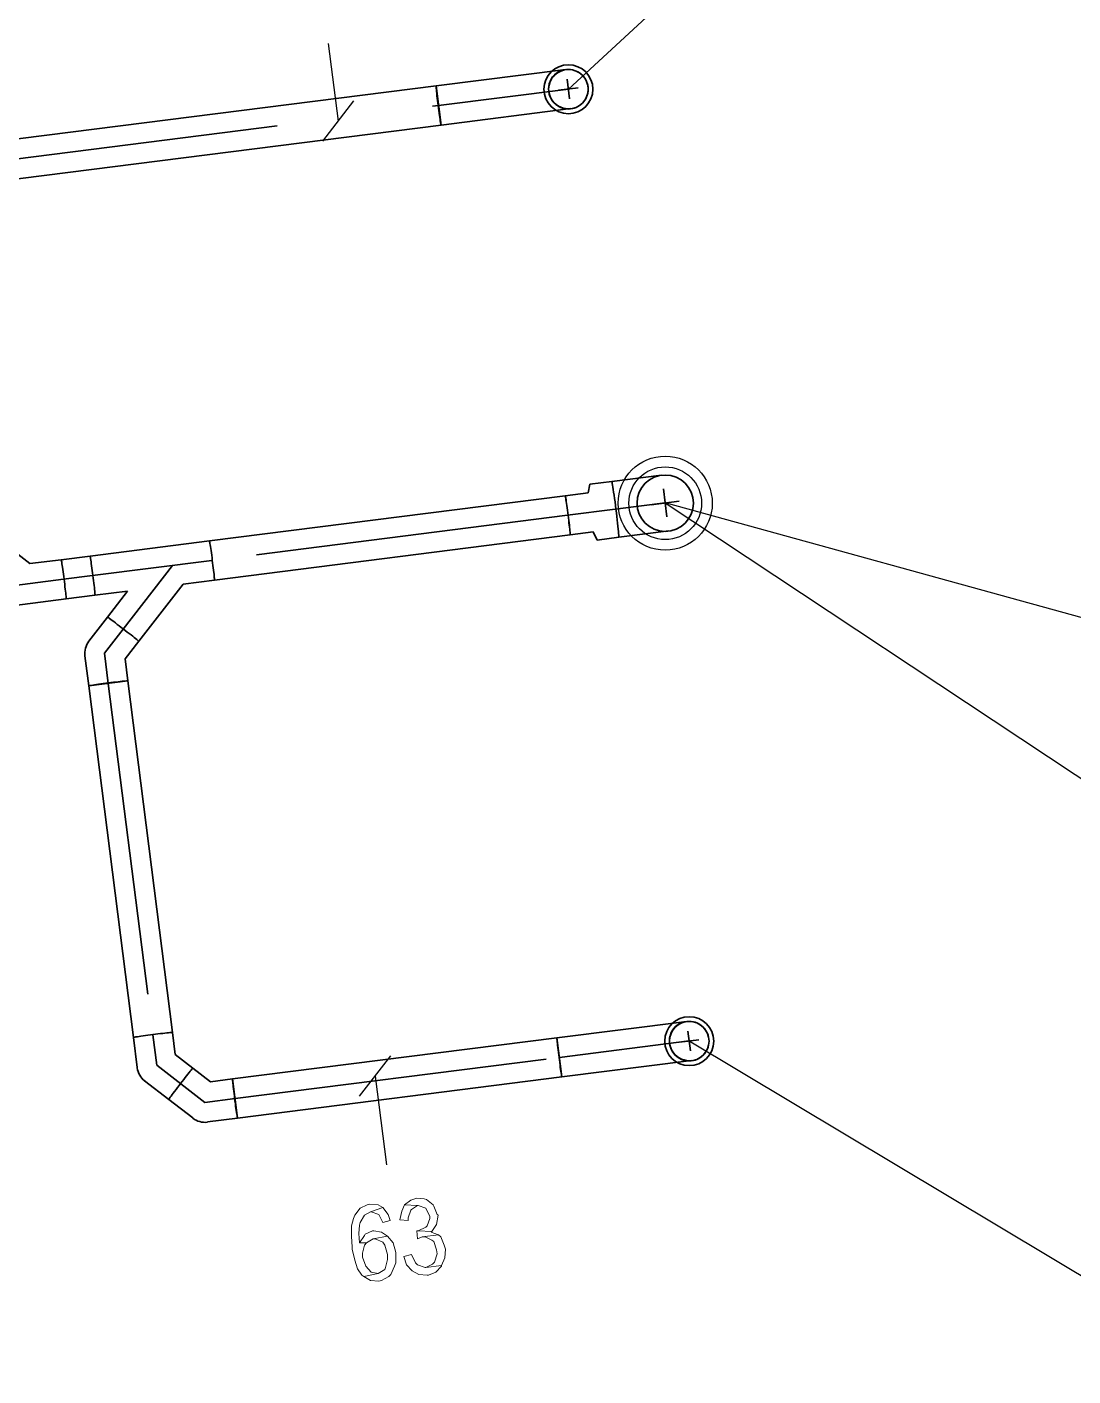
# Model space of a CAD drawing. Header units: metres. Extents: x 2713732.4 to 2713757.2, y 1226081.6 to 1226111.3.
# Drawn here: x 2713738.104 to 2713739.772, y 1226094.05 to 1226096.202 of the extents above; entities that cross this region are included whole.
import ezdxf

# ---------------------------------------------------------------- set-up
doc = ezdxf.new("R2010")
doc.units = ezdxf.units.M
doc.linetypes.add('DASHDOT', pattern=[1, 0.5, -0.25, 0, -0.25])
doc.linetypes.add('HIDDENX2', pattern=[0.75, 0.5, -0.25])
doc.layers.add('einlagen_boden_erstes_og', color=7, linetype='Continuous', true_color=0x000000)

msp = doc.modelspace()

# ---------------------------------------------------------------- linework, layer by layer
at = {"layer": 'einlagen_boden_erstes_og', "color": 7, "linetype": 'Continuous', "lineweight": 25, "extrusion": (0.000477202, 0.001815, 0.999998)}
for p, q in [((2713738.9675, 1226096.1029, -0.1669), (2713739.7591, 1226096.8317, -0.1686)), ((2713738.6008, 1226096.0517, -0.1666), (2713738.5852, 1226096.1754, -0.1668)), ((2713738.5759, 1226096.0196, -0.1665), (2713738.6257, 1226096.0839, -0.1667)), ((2713739.1218, 1226095.4426, -0.1657), (2713740.0735, 1226094.8117, -0.165)), ((2713740.0128, 1226095.197, -0.1657), (2713739.1218, 1226095.4426, -0.1657)), ((2713739.1601, 1226094.5845, -0.1642), (2713740.0522, 1226094.05, -0.1637)), ((2713738.6347, 1226094.4964, -0.1638), (2713738.6845, 1226094.5607, -0.1639)), ((2713738.6596, 1226094.5285, -0.1639), (2713738.6776, 1226094.3868, -0.1636))]:
    msp.add_line(p, q, dxfattribs=at)
at = {"layer": 'einlagen_boden_erstes_og', "color": 5, "linetype": 'Continuous', "lineweight": 35, "true_color": 0x0000ff, "extrusion": (0.000477202, 0.001815, 0.999998)}
for p, q in [((2713738.9635, 1226096.1341, -0.1669), (2713738.7566, 1226096.1079, -0.1668)), ((2713738.9594, 1226096.1333, -0.1669), (2713738.9635, 1226096.1341, -0.1669)), ((2713738.9371, 1226096.1112, -0.1669), (2713738.9384, 1226096.1151, -0.1669)), ((2713738.9384, 1226096.1151, -0.1669), (2713738.9402, 1226096.1188, -0.1669)), ((2713738.9402, 1226096.1188, -0.1669), (2713738.9425, 1226096.1222, -0.1669)), ((2713738.9425, 1226096.1222, -0.1669), (2713738.9453, 1226096.1253, -0.1669)), ((2713738.9453, 1226096.1253, -0.1669), (2713738.9484, 1226096.128, -0.1669)), ((2713738.9484, 1226096.128, -0.1669), (2713738.9518, 1226096.1302, -0.1669)), ((2713738.9518, 1226096.1302, -0.1669), (2713738.9555, 1226096.132, -0.1669)), ((2713738.9555, 1226096.132, -0.1669), (2713738.9594, 1226096.1333, -0.1669)), ((2713738.7566, 1226096.1079, -0.1668), (2713738.0031, 1226096.0123, -0.1662)), ((2713738.7566, 1226096.1079, -0.1668), (2713738.7646, 1226096.0454, -0.1667)), ((2713738.7566, 1226096.1079, -0.1668), (2713738.7646, 1226096.0454, -0.1667)), ((2713738.7567, 1226096.1055, -0.1668), (2713738.7566, 1226096.1068, -0.1668)), ((2713738.7569, 1226096.1037, -0.1668), (2713738.7567, 1226096.1055, -0.1668)), ((2713738.7571, 1226096.1014, -0.1668), (2713738.7569, 1226096.1037, -0.1668)), ((2713738.7574, 1226096.0987, -0.1668), (2713738.7571, 1226096.1014, -0.1668)), ((2713738.7577, 1226096.0956, -0.1667), (2713738.7574, 1226096.0987, -0.1668)), ((2713738.7581, 1226096.0922, -0.1667), (2713738.7577, 1226096.0956, -0.1667)), ((2713738.7585, 1226096.0885, -0.1667), (2713738.7581, 1226096.0922, -0.1667)), ((2713738.936, 1226096.103, -0.1668), (2713738.9362, 1226096.1071, -0.1669)), ((2713738.9362, 1226096.0989, -0.1668), (2713738.936, 1226096.103, -0.1668)), ((2713738.9362, 1226096.1071, -0.1669), (2713738.9371, 1226096.1112, -0.1669)), ((2713738.937, 1226096.0949, -0.1668), (2713738.9362, 1226096.0989, -0.1668)), ((2713738.9383, 1226096.091, -0.1668), (2713738.937, 1226096.0949, -0.1668)), ((2713738.9401, 1226096.0873, -0.1668), (2713738.9383, 1226096.091, -0.1668)), ((2713738.759, 1226096.0846, -0.1667), (2713738.7585, 1226096.0885, -0.1667)), ((2713738.7595, 1226096.0806, -0.1667), (2713738.759, 1226096.0846, -0.1667)), ((2713738.76, 1226096.0766, -0.1667), (2713738.7595, 1226096.0806, -0.1667)), ((2713738.7605, 1226096.0725, -0.1667), (2713738.76, 1226096.0766, -0.1667)), ((2713738.761, 1226096.0685, -0.1667), (2713738.7605, 1226096.0725, -0.1667)), ((2713738.7646, 1226096.0454, -0.1667), (2713738.9714, 1226096.0716, -0.1668)), ((2713738.9424, 1226096.0838, -0.1668), (2713738.9401, 1226096.0873, -0.1668)), ((2713738.9451, 1226096.0807, -0.1668), (2713738.9424, 1226096.0838, -0.1668)), ((2713738.9482, 1226096.078, -0.1668), (2713738.9451, 1226096.0807, -0.1668)), ((2713738.9516, 1226096.0757, -0.1668), (2713738.9482, 1226096.078, -0.1668)), ((2713738.9553, 1226096.0738, -0.1668), (2713738.9516, 1226096.0757, -0.1668)), ((2713738.9592, 1226096.0725, -0.1668), (2713738.9553, 1226096.0738, -0.1668)), ((2713738.9632, 1226096.0717, -0.1668), (2713738.9592, 1226096.0725, -0.1668)), ((2713738.9673, 1226096.0714, -0.1668), (2713738.9632, 1226096.0717, -0.1668)), ((2713738.9714, 1226096.0716, -0.1668), (2713738.9673, 1226096.0714, -0.1668)), ((2713738.7615, 1226096.0646, -0.1667), (2713738.761, 1226096.0685, -0.1667)), ((2713738.7621, 1226096.0609, -0.1667), (2713738.7615, 1226096.0646, -0.1667)), ((2713738.7625, 1226096.0575, -0.1667), (2713738.7621, 1226096.0609, -0.1667)), ((2713738.763, 1226096.0545, -0.1667), (2713738.7625, 1226096.0575, -0.1667)), ((2713738.7634, 1226096.0518, -0.1667), (2713738.763, 1226096.0545, -0.1667)), ((2713738.7637, 1226096.0495, -0.1667), (2713738.7634, 1226096.0518, -0.1667)), ((2713738.764, 1226096.0477, -0.1667), (2713738.7637, 1226096.0495, -0.1667)), ((2713738.7643, 1226096.0464, -0.1667), (2713738.764, 1226096.0477, -0.1667)), ((2713738.011, 1226095.9498, -0.1661), (2713738.7646, 1226096.0454, -0.1667)), ((2713739.0019, 1226095.4727, -0.1657), (2713738.9992, 1226095.4588, -0.1657)), ((2713739.0366, 1226095.4771, -0.1658), (2713739.0019, 1226095.4727, -0.1657)), ((2713739.1161, 1226095.4872, -0.1658), (2713739.0366, 1226095.4771, -0.1658)), ((2713739.0368, 1226095.4768, -0.1658), (2713739.0371, 1226095.4756, -0.1658)), ((2713739.0371, 1226095.4756, -0.1658), (2713739.0368, 1226095.4768, -0.1658)), ((2713739.0371, 1226095.4756, -0.1658), (2713739.0374, 1226095.4738, -0.1658)), ((2713739.0374, 1226095.4738, -0.1658), (2713739.0371, 1226095.4756, -0.1658)), ((2713739.0374, 1226095.4738, -0.1658), (2713739.0379, 1226095.4712, -0.1657)), ((2713739.0379, 1226095.4712, -0.1657), (2713739.0374, 1226095.4738, -0.1658)), ((2713739.0379, 1226095.4712, -0.1657), (2713739.0384, 1226095.468, -0.1657)), ((2713739.0384, 1226095.468, -0.1657), (2713739.0379, 1226095.4712, -0.1657)), ((2713739.0384, 1226095.468, -0.1657), (2713739.039, 1226095.4642, -0.1657)), ((2713739.039, 1226095.4642, -0.1657), (2713739.0384, 1226095.468, -0.1657)), ((2713738.9625, 1226095.4541, -0.1657), (2713738.3953, 1226095.3821, -0.1653)), ((2713738.9992, 1226095.4588, -0.1657), (2713738.9625, 1226095.4541, -0.1657)), ((2713738.9628, 1226095.4531, -0.1657), (2713738.9631, 1226095.4518, -0.1657)), ((2713738.963, 1226095.4518, -0.1657), (2713738.9628, 1226095.4531, -0.1657)), ((2713738.9633, 1226095.45, -0.1657), (2713738.963, 1226095.4518, -0.1657)), ((2713738.9631, 1226095.4518, -0.1657), (2713738.9634, 1226095.45, -0.1657)), ((2713738.9637, 1226095.4477, -0.1657), (2713738.9633, 1226095.45, -0.1657)), ((2713738.9634, 1226095.45, -0.1657), (2713738.9638, 1226095.4477, -0.1657)), ((2713738.9641, 1226095.445, -0.1657), (2713738.9637, 1226095.4477, -0.1657)), ((2713738.9638, 1226095.4477, -0.1657), (2713738.9642, 1226095.445, -0.1657)), ((2713738.9645, 1226095.442, -0.1657), (2713738.9641, 1226095.445, -0.1657)), ((2713738.9642, 1226095.445, -0.1657), (2713738.9647, 1226095.442, -0.1657)), ((2713739.039, 1226095.4642, -0.1657), (2713739.0397, 1226095.4598, -0.1657)), ((2713739.0397, 1226095.4598, -0.1657), (2713739.039, 1226095.4642, -0.1657)), ((2713739.0397, 1226095.4598, -0.1657), (2713739.0404, 1226095.4549, -0.1657)), ((2713739.0404, 1226095.4549, -0.1657), (2713739.0397, 1226095.4598, -0.1657)), ((2713739.0404, 1226095.4549, -0.1657), (2713739.0411, 1226095.4497, -0.1657)), ((2713739.0411, 1226095.4497, -0.1657), (2713739.0404, 1226095.4549, -0.1657)), ((2713739.0411, 1226095.4497, -0.1657), (2713739.0419, 1226095.4442, -0.1657)), ((2713739.0419, 1226095.4442, -0.1657), (2713739.0411, 1226095.4497, -0.1657)), ((2713738.965, 1226095.4386, -0.1657), (2713738.9645, 1226095.442, -0.1657)), ((2713738.9647, 1226095.442, -0.1657), (2713738.9652, 1226095.4386, -0.1657)), ((2713738.9655, 1226095.4349, -0.1656), (2713738.965, 1226095.4386, -0.1657)), ((2713738.9652, 1226095.4386, -0.1657), (2713738.9657, 1226095.4349, -0.1656)), ((2713738.966, 1226095.431, -0.1656), (2713738.9655, 1226095.4349, -0.1656)), ((2713738.9657, 1226095.4349, -0.1656), (2713738.9662, 1226095.4311, -0.1656)), ((2713738.9666, 1226095.427, -0.1656), (2713738.966, 1226095.431, -0.1656)), ((2713738.9662, 1226095.4311, -0.1656), (2713738.9667, 1226095.427, -0.1656)), ((2713738.9671, 1226095.4229, -0.1656), (2713738.9666, 1226095.427, -0.1656)), ((2713738.9667, 1226095.427, -0.1656), (2713738.9673, 1226095.423, -0.1656)), ((2713739.0419, 1226095.4442, -0.1657), (2713739.0426, 1226095.4385, -0.1657)), ((2713739.0426, 1226095.4385, -0.1657), (2713739.0419, 1226095.4442, -0.1657)), ((2713739.0426, 1226095.4385, -0.1657), (2713739.0434, 1226095.4326, -0.1657)), ((2713739.0434, 1226095.4326, -0.1657), (2713739.0426, 1226095.4385, -0.1657)), ((2713739.0434, 1226095.4326, -0.1657), (2713739.0441, 1226095.4268, -0.1657)), ((2713739.0441, 1226095.4268, -0.1657), (2713739.0434, 1226095.4326, -0.1657)), ((2713739.0441, 1226095.4268, -0.1657), (2713739.0448, 1226095.4211, -0.1657)), ((2713739.0448, 1226095.4211, -0.1657), (2713739.0441, 1226095.4268, -0.1657)), ((2713738.1089, 1226095.3458, -0.1651), (2713738.0177, 1226095.4165, -0.1652)), ((2713738.9676, 1226095.4189, -0.1656), (2713738.9671, 1226095.4229, -0.1656)), ((2713738.9673, 1226095.423, -0.1656), (2713738.9678, 1226095.4189, -0.1656)), ((2713738.9681, 1226095.4149, -0.1656), (2713738.9676, 1226095.4189, -0.1656)), ((2713738.9678, 1226095.4189, -0.1656), (2713738.9683, 1226095.4149, -0.1656)), ((2713738.9685, 1226095.411, -0.1656), (2713738.9681, 1226095.4149, -0.1656)), ((2713738.9683, 1226095.4149, -0.1656), (2713738.9687, 1226095.411, -0.1656)), ((2713738.969, 1226095.4073, -0.1656), (2713738.9685, 1226095.411, -0.1656)), ((2713738.9687, 1226095.411, -0.1656), (2713738.9691, 1226095.4073, -0.1656)), ((2713738.9694, 1226095.4039, -0.1656), (2713738.969, 1226095.4073, -0.1656)), ((2713738.9691, 1226095.4073, -0.1656), (2713738.9695, 1226095.4039, -0.1656)), ((2713738.9697, 1226095.4008, -0.1656), (2713738.9694, 1226095.4039, -0.1656)), ((2713738.9695, 1226095.4039, -0.1656), (2713738.9698, 1226095.4008, -0.1656)), ((2713739.0448, 1226095.4211, -0.1657), (2713739.0455, 1226095.4155, -0.1657)), ((2713739.0455, 1226095.4155, -0.1657), (2713739.0448, 1226095.4211, -0.1657)), ((2713739.0455, 1226095.4155, -0.1657), (2713739.0461, 1226095.4103, -0.1656)), ((2713739.0461, 1226095.4103, -0.1656), (2713739.0455, 1226095.4155, -0.1657)), ((2713739.0461, 1226095.4103, -0.1656), (2713739.0466, 1226095.4054, -0.1656)), ((2713739.0466, 1226095.4054, -0.1656), (2713739.0461, 1226095.4103, -0.1656)), ((2713739.0466, 1226095.4054, -0.1656), (2713739.0471, 1226095.401, -0.1656)), ((2713739.0471, 1226095.401, -0.1656), (2713739.0466, 1226095.4054, -0.1656)), ((2713738.2049, 1226095.358, -0.1651), (2713738.3953, 1226095.3821, -0.1653)), ((2713738.3956, 1226095.3811, -0.1653), (2713738.3959, 1226095.3798, -0.1653)), ((2713738.3956, 1226095.3811, -0.1653), (2713738.3959, 1226095.3798, -0.1653)), ((2713738.4033, 1226095.3196, -0.1652), (2713738.9704, 1226095.3916, -0.1656)), ((2713738.97, 1226095.3981, -0.1656), (2713738.9697, 1226095.4008, -0.1656)), ((2713738.9698, 1226095.4008, -0.1656), (2713738.9701, 1226095.3981, -0.1656)), ((2713738.9702, 1226095.3958, -0.1656), (2713738.97, 1226095.3981, -0.1656)), ((2713738.9701, 1226095.3981, -0.1656), (2713738.9703, 1226095.3959, -0.1656)), ((2713738.9704, 1226095.394, -0.1656), (2713738.9702, 1226095.3958, -0.1656)), ((2713738.9703, 1226095.3959, -0.1656), (2713738.9704, 1226095.394, -0.1656)), ((2713738.9704, 1226095.3916, -0.1656), (2713739.0071, 1226095.3963, -0.1656)), ((2713738.9704, 1226095.394, -0.1656), (2713738.9705, 1226095.3927, -0.1656)), ((2713738.9704, 1226095.3927, -0.1656), (2713738.9704, 1226095.394, -0.1656)), ((2713739.0071, 1226095.3963, -0.1656), (2713739.0132, 1226095.3834, -0.1656)), ((2713739.0132, 1226095.3834, -0.1656), (2713739.0479, 1226095.3878, -0.1656)), ((2713739.0471, 1226095.401, -0.1656), (2713739.0474, 1226095.3972, -0.1656)), ((2713739.0474, 1226095.3972, -0.1656), (2713739.0471, 1226095.401, -0.1656)), ((2713739.0474, 1226095.3972, -0.1656), (2713739.0477, 1226095.3939, -0.1656)), ((2713739.0477, 1226095.3939, -0.1656), (2713739.0474, 1226095.3972, -0.1656)), ((2713739.0477, 1226095.3939, -0.1656), (2713739.0479, 1226095.3913, -0.1656)), ((2713739.0479, 1226095.3913, -0.1656), (2713739.0477, 1226095.3939, -0.1656)), ((2713739.0479, 1226095.3878, -0.1656), (2713739.1275, 1226095.3979, -0.1657)), ((2713739.0479, 1226095.3913, -0.1656), (2713739.048, 1226095.3894, -0.1656)), ((2713739.048, 1226095.3894, -0.1656), (2713739.0479, 1226095.3913, -0.1656)), ((2713739.048, 1226095.3894, -0.1656), (2713739.048, 1226095.3882, -0.1656)), ((2713739.048, 1226095.3882, -0.1656), (2713739.048, 1226095.3894, -0.1656)), ((2713738.3959, 1226095.3798, -0.1653), (2713738.3962, 1226095.378, -0.1653)), ((2713738.3962, 1226095.378, -0.1653), (2713738.3959, 1226095.3798, -0.1653)), ((2713738.3962, 1226095.378, -0.1653), (2713738.3965, 1226095.3757, -0.1653)), ((2713738.3965, 1226095.3757, -0.1653), (2713738.3962, 1226095.378, -0.1653)), ((2713738.3965, 1226095.3757, -0.1653), (2713738.3969, 1226095.373, -0.1653)), ((2713738.3969, 1226095.373, -0.1653), (2713738.3965, 1226095.3757, -0.1653)), ((2713738.3969, 1226095.373, -0.1653), (2713738.3974, 1226095.37, -0.1653)), ((2713738.3969, 1226095.373, -0.1653), (2713738.3974, 1226095.37, -0.1653)), ((2713738.3974, 1226095.37, -0.1653), (2713738.3979, 1226095.3666, -0.1653)), ((2713738.3974, 1226095.37, -0.1653), (2713738.3979, 1226095.3666, -0.1653)), ((2713738.3979, 1226095.3666, -0.1653), (2713738.3984, 1226095.3629, -0.1652)), ((2713738.3984, 1226095.3629, -0.1652), (2713738.3979, 1226095.3666, -0.1653)), ((2713738.3984, 1226095.3629, -0.1652), (2713738.3989, 1226095.3591, -0.1652)), ((2713738.3989, 1226095.3591, -0.1652), (2713738.3984, 1226095.3629, -0.1652)), ((2713738.3989, 1226095.3591, -0.1652), (2713738.3994, 1226095.355, -0.1652)), ((2713738.3994, 1226095.355, -0.1652), (2713738.3989, 1226095.3591, -0.1652)), ((2713738.159, 1226095.3521, -0.1651), (2713738.1089, 1226095.3458, -0.1651)), ((2713738.2049, 1226095.358, -0.1651), (2713738.159, 1226095.3521, -0.1651)), ((2713738.1593, 1226095.3511, -0.1651), (2713738.1595, 1226095.3498, -0.1651)), ((2713738.1595, 1226095.3498, -0.1651), (2713738.1593, 1226095.3511, -0.1651)), ((2713738.1595, 1226095.3498, -0.1651), (2713738.1598, 1226095.348, -0.1651)), ((2713738.1598, 1226095.348, -0.1651), (2713738.1595, 1226095.3498, -0.1651)), ((2713738.1598, 1226095.348, -0.1651), (2713738.1602, 1226095.3457, -0.1651)), ((2713738.1602, 1226095.3457, -0.1651), (2713738.1598, 1226095.348, -0.1651)), ((2713738.1602, 1226095.3457, -0.1651), (2713738.1606, 1226095.343, -0.1651)), ((2713738.1606, 1226095.343, -0.1651), (2713738.1602, 1226095.3457, -0.1651)), ((2713738.1606, 1226095.343, -0.1651), (2713738.161, 1226095.34, -0.1651)), ((2713738.161, 1226095.34, -0.1651), (2713738.1606, 1226095.343, -0.1651)), ((2713738.161, 1226095.34, -0.1651), (2713738.1615, 1226095.3366, -0.1651)), ((2713738.1615, 1226095.3366, -0.1651), (2713738.161, 1226095.34, -0.1651)), ((2713738.2055, 1226095.3556, -0.1651), (2713738.2052, 1226095.3569, -0.1651)), ((2713738.2055, 1226095.3556, -0.1651), (2713738.2052, 1226095.3569, -0.1651)), ((2713738.2058, 1226095.3538, -0.1651), (2713738.2055, 1226095.3556, -0.1651)), ((2713738.2058, 1226095.3538, -0.1651), (2713738.2055, 1226095.3556, -0.1651)), ((2713738.2061, 1226095.3516, -0.1651), (2713738.2058, 1226095.3538, -0.1651)), ((2713738.2061, 1226095.3516, -0.1651), (2713738.2058, 1226095.3538, -0.1651)), ((2713738.2065, 1226095.3489, -0.1651), (2713738.2061, 1226095.3516, -0.1651)), ((2713738.2065, 1226095.3489, -0.1651), (2713738.2061, 1226095.3516, -0.1651)), ((2713738.207, 1226095.3458, -0.1651), (2713738.2065, 1226095.3489, -0.1651)), ((2713738.207, 1226095.3458, -0.1651), (2713738.2065, 1226095.3489, -0.1651)), ((2713738.2074, 1226095.3424, -0.1651), (2713738.207, 1226095.3458, -0.1651)), ((2713738.2074, 1226095.3424, -0.1651), (2713738.207, 1226095.3458, -0.1651)), ((2713738.2079, 1226095.3388, -0.1651), (2713738.2074, 1226095.3424, -0.1651)), ((2713738.2079, 1226095.3388, -0.1651), (2713738.2074, 1226095.3424, -0.1651)), ((2713738.2085, 1226095.3349, -0.1651), (2713738.2079, 1226095.3388, -0.1651)), ((2713738.2085, 1226095.3349, -0.1651), (2713738.2079, 1226095.3388, -0.1651)), ((2713738.3994, 1226095.355, -0.1652), (2713738.3999, 1226095.351, -0.1652)), ((2713738.3999, 1226095.351, -0.1652), (2713738.3994, 1226095.355, -0.1652)), ((2713738.3999, 1226095.351, -0.1652), (2713738.4004, 1226095.3469, -0.1652)), ((2713738.4004, 1226095.3469, -0.1652), (2713738.3999, 1226095.351, -0.1652)), ((2713738.4004, 1226095.3469, -0.1652), (2713738.4009, 1226095.3429, -0.1652)), ((2713738.4004, 1226095.3469, -0.1652), (2713738.4009, 1226095.3429, -0.1652)), ((2713738.4009, 1226095.3429, -0.1652), (2713738.4014, 1226095.339, -0.1652)), ((2713738.4009, 1226095.3429, -0.1652), (2713738.4014, 1226095.339, -0.1652)), ((2713738.4014, 1226095.339, -0.1652), (2713738.4018, 1226095.3353, -0.1652)), ((2713738.4014, 1226095.339, -0.1652), (2713738.4018, 1226095.3353, -0.1652)), ((2713738.1615, 1226095.3366, -0.1651), (2713738.162, 1226095.3329, -0.1651)), ((2713738.162, 1226095.3329, -0.1651), (2713738.1615, 1226095.3366, -0.1651)), ((2713738.162, 1226095.3329, -0.1651), (2713738.1625, 1226095.3291, -0.1651)), ((2713738.1625, 1226095.3291, -0.1651), (2713738.162, 1226095.3329, -0.1651)), ((2713738.1625, 1226095.3291, -0.1651), (2713738.163, 1226095.3251, -0.1651)), ((2713738.163, 1226095.3251, -0.1651), (2713738.1625, 1226095.3291, -0.1651)), ((2713738.163, 1226095.3251, -0.1651), (2713738.1636, 1226095.321, -0.1651)), ((2713738.1636, 1226095.321, -0.1651), (2713738.163, 1226095.3251, -0.1651)), ((2713738.1636, 1226095.321, -0.1651), (2713738.1641, 1226095.3169, -0.1651)), ((2713738.1641, 1226095.3169, -0.1651), (2713738.1636, 1226095.321, -0.1651)), ((2713738.1641, 1226095.3169, -0.1651), (2713738.1646, 1226095.3129, -0.165)), ((2713738.1646, 1226095.3129, -0.165), (2713738.1641, 1226095.3169, -0.1651)), ((2713738.209, 1226095.3309, -0.1651), (2713738.2085, 1226095.3349, -0.1651)), ((2713738.209, 1226095.3309, -0.1651), (2713738.2085, 1226095.3349, -0.1651)), ((2713738.2095, 1226095.3268, -0.1651), (2713738.209, 1226095.3309, -0.1651)), ((2713738.2095, 1226095.3268, -0.1651), (2713738.209, 1226095.3309, -0.1651)), ((2713738.21, 1226095.3227, -0.1651), (2713738.2095, 1226095.3268, -0.1651)), ((2713738.21, 1226095.3227, -0.1651), (2713738.2095, 1226095.3268, -0.1651)), ((2713738.2105, 1226095.3187, -0.1651), (2713738.21, 1226095.3227, -0.1651)), ((2713738.2105, 1226095.3187, -0.1651), (2713738.21, 1226095.3227, -0.1651)), ((2713738.211, 1226095.3148, -0.1651), (2713738.2105, 1226095.3187, -0.1651)), ((2713738.211, 1226095.3148, -0.1651), (2713738.2105, 1226095.3187, -0.1651)), ((2713738.4033, 1226095.3196, -0.1652), (2713738.3532, 1226095.3133, -0.1651)), ((2713738.4018, 1226095.3353, -0.1652), (2713738.4022, 1226095.3319, -0.1652)), ((2713738.4022, 1226095.3319, -0.1652), (2713738.4018, 1226095.3353, -0.1652)), ((2713738.4022, 1226095.3319, -0.1652), (2713738.4026, 1226095.3289, -0.1652)), ((2713738.4022, 1226095.3319, -0.1652), (2713738.4026, 1226095.3289, -0.1652)), ((2713738.4026, 1226095.3289, -0.1652), (2713738.4028, 1226095.3261, -0.1652)), ((2713738.4026, 1226095.3289, -0.1652), (2713738.4028, 1226095.3261, -0.1652)), ((2713738.4028, 1226095.3261, -0.1652), (2713738.4031, 1226095.3239, -0.1652)), ((2713738.4031, 1226095.3239, -0.1652), (2713738.4028, 1226095.3261, -0.1652)), ((2713738.4031, 1226095.3239, -0.1652), (2713738.4032, 1226095.3221, -0.1652)), ((2713738.4031, 1226095.3239, -0.1652), (2713738.4032, 1226095.3221, -0.1652)), ((2713738.4032, 1226095.3221, -0.1652), (2713738.4033, 1226095.3207, -0.1652)), ((2713738.4033, 1226095.3207, -0.1652), (2713738.4032, 1226095.3221, -0.1652)), ((2713738.1646, 1226095.3129, -0.165), (2713738.165, 1226095.309, -0.165)), ((2713738.165, 1226095.309, -0.165), (2713738.1646, 1226095.3129, -0.165)), ((2713738.165, 1226095.309, -0.165), (2713738.1655, 1226095.3053, -0.165)), ((2713738.1655, 1226095.3053, -0.165), (2713738.165, 1226095.309, -0.165)), ((2713738.1655, 1226095.3053, -0.165), (2713738.1658, 1226095.3019, -0.165)), ((2713738.1658, 1226095.3019, -0.165), (2713738.1655, 1226095.3053, -0.165)), ((2713738.1658, 1226095.3019, -0.165), (2713738.1662, 1226095.2989, -0.165)), ((2713738.1662, 1226095.2989, -0.165), (2713738.1658, 1226095.3019, -0.165)), ((2713738.1662, 1226095.2989, -0.165), (2713738.1665, 1226095.2961, -0.165)), ((2713738.1665, 1226095.2961, -0.165), (2713738.1662, 1226095.2989, -0.165)), ((2713738.1665, 1226095.2961, -0.165), (2713738.1667, 1226095.2939, -0.165)), ((2713738.1667, 1226095.2939, -0.165), (2713738.1665, 1226095.2961, -0.165)), ((2713738.1669, 1226095.2896, -0.165), (2713738.2128, 1226095.2955, -0.165)), ((2713738.2114, 1226095.3112, -0.1651), (2713738.211, 1226095.3148, -0.1651)), ((2713738.2114, 1226095.3112, -0.1651), (2713738.211, 1226095.3148, -0.1651)), ((2713738.2118, 1226095.3078, -0.1651), (2713738.2114, 1226095.3112, -0.1651)), ((2713738.2118, 1226095.3078, -0.1651), (2713738.2114, 1226095.3112, -0.1651)), ((2713738.2121, 1226095.3047, -0.1651), (2713738.2118, 1226095.3078, -0.1651)), ((2713738.2121, 1226095.3047, -0.1651), (2713738.2118, 1226095.3078, -0.1651)), ((2713738.2124, 1226095.302, -0.165), (2713738.2121, 1226095.3047, -0.1651)), ((2713738.2124, 1226095.302, -0.165), (2713738.2121, 1226095.3047, -0.1651)), ((2713738.2126, 1226095.2997, -0.165), (2713738.2124, 1226095.302, -0.165)), ((2713738.2126, 1226095.2997, -0.165), (2713738.2124, 1226095.302, -0.165)), ((2713738.2128, 1226095.2979, -0.165), (2713738.2126, 1226095.2997, -0.165)), ((2713738.2128, 1226095.2979, -0.165), (2713738.2126, 1226095.2997, -0.165)), ((2713738.2649, 1226095.3021, -0.1651), (2713738.2128, 1226095.2955, -0.165)), ((2713738.2129, 1226095.2966, -0.165), (2713738.2128, 1226095.2979, -0.165)), ((2713738.2129, 1226095.2966, -0.165), (2713738.2128, 1226095.2979, -0.165)), ((2713738.2327, 1226095.2606, -0.165), (2713738.2649, 1226095.3021, -0.1651)), ((2713738.3532, 1226095.3133, -0.1651), (2713738.2825, 1226095.222, -0.1649)), ((2713737.9765, 1226095.2655, -0.1649), (2713738.1669, 1226095.2896, -0.165)), ((2713738.1667, 1226095.2939, -0.165), (2713738.1668, 1226095.2921, -0.165)), ((2713738.1668, 1226095.2921, -0.165), (2713738.1667, 1226095.2939, -0.165)), ((2713738.1668, 1226095.2921, -0.165), (2713738.1669, 1226095.2907, -0.165)), ((2713738.1669, 1226095.2907, -0.165), (2713738.1668, 1226095.2921, -0.165)), ((2713738.2327, 1226095.2606, -0.165), (2713738.203, 1226095.2223, -0.1649)), ((2713738.2347, 1226095.2593, -0.165), (2713738.2337, 1226095.26, -0.165)), ((2713738.2362, 1226095.2582, -0.165), (2713738.2347, 1226095.2593, -0.165)), ((2713738.2381, 1226095.2568, -0.165), (2713738.2362, 1226095.2582, -0.165)), ((2713738.2402, 1226095.2552, -0.165), (2713738.2381, 1226095.2568, -0.165)), ((2713738.2427, 1226095.2533, -0.165), (2713738.2402, 1226095.2552, -0.165)), ((2713738.2454, 1226095.2513, -0.165), (2713738.2427, 1226095.2533, -0.165)), ((2713738.2484, 1226095.249, -0.165), (2713738.2454, 1226095.2513, -0.165)), ((2713738.2515, 1226095.2467, -0.165), (2713738.2484, 1226095.249, -0.165)), ((2713738.2547, 1226095.2442, -0.165), (2713738.2515, 1226095.2467, -0.165)), ((2713738.2579, 1226095.2417, -0.165), (2713738.2547, 1226095.2442, -0.165)), ((2713738.2612, 1226095.2392, -0.165), (2713738.2579, 1226095.2417, -0.165)), ((2713738.2644, 1226095.2367, -0.165), (2713738.2612, 1226095.2392, -0.165)), ((2713738.2674, 1226095.2343, -0.165), (2713738.2644, 1226095.2367, -0.165)), ((2713738.2703, 1226095.232, -0.1649), (2713738.2674, 1226095.2343, -0.165)), ((2713738.273, 1226095.2299, -0.1649), (2713738.2703, 1226095.232, -0.1649)), ((2713738.2754, 1226095.2279, -0.1649), (2713738.273, 1226095.2299, -0.1649)), ((2713738.2608, 1226095.194, -0.1649), (2713738.2825, 1226095.222, -0.1649)), ((2713738.2776, 1226095.2262, -0.1649), (2713738.2754, 1226095.2279, -0.1649)), ((2713738.2793, 1226095.2248, -0.1649), (2713738.2776, 1226095.2262, -0.1649)), ((2713738.2808, 1226095.2236, -0.1649), (2713738.2793, 1226095.2248, -0.1649)), ((2713738.2818, 1226095.2228, -0.1649), (2713738.2808, 1226095.2236, -0.1649)), ((2713738.1967, 1226095.199, -0.1649), (2713738.2028, 1226095.1509, -0.1648)), ((2713738.2653, 1226095.1588, -0.1648), (2713738.2608, 1226095.194, -0.1649)), ((2713738.2028, 1226095.1509, -0.1648), (2713738.2653, 1226095.1588, -0.1648)), ((2713738.2028, 1226095.1509, -0.1648), (2713738.2653, 1226095.1588, -0.1648)), ((2713738.2028, 1226095.1509, -0.1648), (2713738.274, 1226094.59, -0.1638)), ((2713738.2052, 1226095.1514, -0.1648), (2713738.2038, 1226095.1512, -0.1648)), ((2713738.207, 1226095.1517, -0.1648), (2713738.2052, 1226095.1514, -0.1648)), ((2713738.2092, 1226095.1521, -0.1648), (2713738.207, 1226095.1517, -0.1648)), ((2713738.2119, 1226095.1525, -0.1648), (2713738.2092, 1226095.1521, -0.1648)), ((2713738.215, 1226095.1529, -0.1648), (2713738.2119, 1226095.1525, -0.1648)), ((2713738.2184, 1226095.1534, -0.1648), (2713738.215, 1226095.1529, -0.1648)), ((2713738.222, 1226095.1539, -0.1648), (2713738.2184, 1226095.1534, -0.1648)), ((2713738.2259, 1226095.1544, -0.1648), (2713738.222, 1226095.1539, -0.1648)), ((2713738.2299, 1226095.155, -0.1648), (2713738.2259, 1226095.1544, -0.1648)), ((2713738.234, 1226095.1555, -0.1648), (2713738.2299, 1226095.155, -0.1648)), ((2713738.2381, 1226095.156, -0.1648), (2713738.234, 1226095.1555, -0.1648)), ((2713738.2421, 1226095.1565, -0.1648), (2713738.2381, 1226095.156, -0.1648)), ((2713738.2459, 1226095.157, -0.1648), (2713738.2421, 1226095.1565, -0.1648)), ((2713738.2496, 1226095.1574, -0.1648), (2713738.2459, 1226095.157, -0.1648)), ((2713738.253, 1226095.1578, -0.1648), (2713738.2496, 1226095.1574, -0.1648)), ((2713738.2561, 1226095.1581, -0.1648), (2713738.253, 1226095.1578, -0.1648)), ((2713738.2588, 1226095.1584, -0.1648), (2713738.2561, 1226095.1581, -0.1648)), ((2713738.2611, 1226095.1586, -0.1648), (2713738.2588, 1226095.1584, -0.1648)), ((2713738.2629, 1226095.1588, -0.1648), (2713738.2611, 1226095.1586, -0.1648)), ((2713738.2642, 1226095.1589, -0.1648), (2713738.2629, 1226095.1588, -0.1648)), ((2713738.3365, 1226094.598, -0.1638), (2713738.2653, 1226095.1588, -0.1648)), ((2713739.1562, 1226094.6157, -0.1643), (2713738.9493, 1226094.5895, -0.1641)), ((2713739.1352, 1226094.6038, -0.1642), (2713739.138, 1226094.6069, -0.1642)), ((2713739.138, 1226094.6069, -0.1642), (2713739.1411, 1226094.6096, -0.1642)), ((2713739.1411, 1226094.6096, -0.1642), (2713739.1445, 1226094.6118, -0.1642)), ((2713739.1445, 1226094.6118, -0.1642), (2713739.1482, 1226094.6136, -0.1642)), ((2713739.1482, 1226094.6136, -0.1642), (2713739.1521, 1226094.6149, -0.1642)), ((2713739.1521, 1226094.6149, -0.1642), (2713739.1562, 1226094.6157, -0.1643)), ((2713738.2801, 1226094.5419, -0.1637), (2713738.274, 1226094.59, -0.1638)), ((2713738.275, 1226094.5903, -0.1638), (2713738.2763, 1226094.5906, -0.1638)), ((2713738.275, 1226094.5903, -0.1638), (2713738.2763, 1226094.5906, -0.1638)), ((2713738.2763, 1226094.5906, -0.1638), (2713738.2781, 1226094.5909, -0.1638)), ((2713738.2763, 1226094.5906, -0.1638), (2713738.2781, 1226094.5909, -0.1638)), ((2713738.2781, 1226094.5909, -0.1638), (2713738.2804, 1226094.5912, -0.1638)), ((2713738.2781, 1226094.5909, -0.1638), (2713738.2804, 1226094.5912, -0.1638)), ((2713738.2804, 1226094.5912, -0.1638), (2713738.2831, 1226094.5916, -0.1638)), ((2713738.2804, 1226094.5912, -0.1638), (2713738.2831, 1226094.5916, -0.1638)), ((2713738.2831, 1226094.5916, -0.1638), (2713738.2861, 1226094.5921, -0.1638)), ((2713738.2861, 1226094.5921, -0.1638), (2713738.2831, 1226094.5916, -0.1638)), ((2713738.2861, 1226094.5921, -0.1638), (2713738.2895, 1226094.5925, -0.1638)), ((2713738.2861, 1226094.5921, -0.1638), (2713738.2895, 1226094.5925, -0.1638)), ((2713738.2895, 1226094.5925, -0.1638), (2713738.2932, 1226094.593, -0.1638)), ((2713738.2895, 1226094.5925, -0.1638), (2713738.2932, 1226094.593, -0.1638)), ((2713738.2932, 1226094.593, -0.1638), (2713738.2971, 1226094.5936, -0.1638)), ((2713738.2932, 1226094.593, -0.1638), (2713738.2971, 1226094.5936, -0.1638)), ((2713738.2971, 1226094.5936, -0.1638), (2713738.3011, 1226094.5941, -0.1638)), ((2713738.3011, 1226094.5941, -0.1638), (2713738.2971, 1226094.5936, -0.1638)), ((2713738.3011, 1226094.5941, -0.1638), (2713738.3052, 1226094.5946, -0.1638)), ((2713738.3052, 1226094.5946, -0.1638), (2713738.3011, 1226094.5941, -0.1638)), ((2713738.3052, 1226094.5946, -0.1638), (2713738.3092, 1226094.5951, -0.1638)), ((2713738.3052, 1226094.5946, -0.1638), (2713738.3092, 1226094.5951, -0.1638)), ((2713738.3092, 1226094.5951, -0.1638), (2713738.3132, 1226094.5956, -0.1638)), ((2713738.3132, 1226094.5956, -0.1638), (2713738.3092, 1226094.5951, -0.1638)), ((2713738.3132, 1226094.5956, -0.1638), (2713738.3171, 1226094.5961, -0.1638)), ((2713738.3171, 1226094.5961, -0.1638), (2713738.3132, 1226094.5956, -0.1638)), ((2713738.3171, 1226094.5961, -0.1638), (2713738.3208, 1226094.5965, -0.1638)), ((2713738.3171, 1226094.5961, -0.1638), (2713738.3208, 1226094.5965, -0.1638)), ((2713738.3208, 1226094.5965, -0.1638), (2713738.3242, 1226094.5969, -0.1638)), ((2713738.3208, 1226094.5965, -0.1638), (2713738.3242, 1226094.5969, -0.1638)), ((2713738.3242, 1226094.5969, -0.1638), (2713738.3273, 1226094.5972, -0.1638)), ((2713738.3273, 1226094.5972, -0.1638), (2713738.3242, 1226094.5969, -0.1638)), ((2713738.3273, 1226094.5972, -0.1638), (2713738.33, 1226094.5975, -0.1638)), ((2713738.3273, 1226094.5972, -0.1638), (2713738.33, 1226094.5975, -0.1638)), ((2713738.33, 1226094.5975, -0.1638), (2713738.3323, 1226094.5977, -0.1638)), ((2713738.3323, 1226094.5977, -0.1638), (2713738.33, 1226094.5975, -0.1638)), ((2713738.3323, 1226094.5977, -0.1638), (2713738.3341, 1226094.5979, -0.1638)), ((2713738.3323, 1226094.5977, -0.1638), (2713738.3341, 1226094.5979, -0.1638)), ((2713738.3341, 1226094.5979, -0.1638), (2713738.3354, 1226094.598, -0.1638)), ((2713738.3341, 1226094.5979, -0.1638), (2713738.3354, 1226094.598, -0.1638)), ((2713738.3365, 1226094.598, -0.1638), (2713738.3409, 1226094.5628, -0.1638)), ((2713738.9493, 1226094.5895, -0.1641), (2713738.4322, 1226094.5238, -0.1637)), ((2713738.9493, 1226094.5895, -0.1641), (2713738.9573, 1226094.527, -0.164)), ((2713738.9493, 1226094.5895, -0.1641), (2713738.9573, 1226094.527, -0.164)), ((2713738.9494, 1226094.5871, -0.1641), (2713738.9493, 1226094.5884, -0.1641)), ((2713738.9496, 1226094.5853, -0.1641), (2713738.9494, 1226094.5871, -0.1641)), ((2713738.9498, 1226094.583, -0.1641), (2713738.9496, 1226094.5853, -0.1641)), ((2713739.1286, 1226094.5846, -0.1642), (2713739.1289, 1226094.5887, -0.1642)), ((2713739.1289, 1226094.5805, -0.1642), (2713739.1286, 1226094.5846, -0.1642)), ((2713739.1289, 1226094.5887, -0.1642), (2713739.1298, 1226094.5928, -0.1642)), ((2713739.1298, 1226094.5928, -0.1642), (2713739.1311, 1226094.5967, -0.1642)), ((2713739.1311, 1226094.5967, -0.1642), (2713739.1329, 1226094.6004, -0.1642)), ((2713739.1329, 1226094.6004, -0.1642), (2713739.1352, 1226094.6038, -0.1642)), ((2713738.3409, 1226094.5628, -0.1638), (2713738.369, 1226094.5411, -0.1637)), ((2713738.9501, 1226094.5803, -0.1641), (2713738.9498, 1226094.583, -0.1641)), ((2713738.9504, 1226094.5772, -0.1641), (2713738.9501, 1226094.5803, -0.1641)), ((2713738.9508, 1226094.5738, -0.1641), (2713738.9504, 1226094.5772, -0.1641)), ((2713738.9512, 1226094.5701, -0.1641), (2713738.9508, 1226094.5738, -0.1641)), ((2713738.9517, 1226094.5662, -0.1641), (2713738.9512, 1226094.5701, -0.1641)), ((2713738.9522, 1226094.5622, -0.1641), (2713738.9517, 1226094.5662, -0.1641)), ((2713739.1297, 1226094.5765, -0.1642), (2713739.1289, 1226094.5805, -0.1642)), ((2713739.131, 1226094.5726, -0.1642), (2713739.1297, 1226094.5765, -0.1642)), ((2713739.1328, 1226094.5689, -0.1642), (2713739.131, 1226094.5726, -0.1642)), ((2713739.1351, 1226094.5654, -0.1642), (2713739.1328, 1226094.5689, -0.1642)), ((2713739.1378, 1226094.5623, -0.1641), (2713739.1351, 1226094.5654, -0.1642)), ((2713738.397, 1226094.5194, -0.1637), (2713738.369, 1226094.5411, -0.1637)), ((2713738.9527, 1226094.5581, -0.164), (2713738.9522, 1226094.5622, -0.1641)), ((2713738.9532, 1226094.5541, -0.164), (2713738.9527, 1226094.5581, -0.164)), ((2713738.9537, 1226094.5501, -0.164), (2713738.9532, 1226094.5541, -0.164)), ((2713738.9542, 1226094.5462, -0.164), (2713738.9537, 1226094.5501, -0.164)), ((2713738.9547, 1226094.5425, -0.164), (2713738.9542, 1226094.5462, -0.164)), ((2713738.9552, 1226094.5391, -0.164), (2713738.9547, 1226094.5425, -0.164)), ((2713738.9573, 1226094.527, -0.164), (2713739.1641, 1226094.5532, -0.1641)), ((2713739.1409, 1226094.5596, -0.1641), (2713739.1378, 1226094.5623, -0.1641)), ((2713739.1443, 1226094.5573, -0.1641), (2713739.1409, 1226094.5596, -0.1641)), ((2713739.148, 1226094.5554, -0.1641), (2713739.1443, 1226094.5573, -0.1641)), ((2713739.1519, 1226094.5541, -0.1641), (2713739.148, 1226094.5554, -0.1641)), ((2713739.1559, 1226094.5533, -0.1641), (2713739.1519, 1226094.5541, -0.1641)), ((2713739.16, 1226094.553, -0.1641), (2713739.1559, 1226094.5533, -0.1641)), ((2713739.1641, 1226094.5532, -0.1641), (2713739.16, 1226094.553, -0.1641)), ((2713738.3304, 1226094.4913, -0.1636), (2713738.292, 1226094.521, -0.1637)), ((2713738.3518, 1226094.5197, -0.1637), (2713738.3493, 1226094.5165, -0.1637)), ((2713738.3543, 1226094.5229, -0.1637), (2713738.3518, 1226094.5197, -0.1637)), ((2713738.3567, 1226094.526, -0.1637), (2713738.3543, 1226094.5229, -0.1637)), ((2713738.359, 1226094.5289, -0.1637), (2713738.3567, 1226094.526, -0.1637)), ((2713738.3611, 1226094.5316, -0.1637), (2713738.359, 1226094.5289, -0.1637)), ((2713738.3631, 1226094.534, -0.1637), (2713738.3611, 1226094.5316, -0.1637)), ((2713738.3648, 1226094.5361, -0.1637), (2713738.3631, 1226094.534, -0.1637)), ((2713738.3662, 1226094.5379, -0.1637), (2713738.3648, 1226094.5361, -0.1637)), ((2713738.3674, 1226094.5393, -0.1637), (2713738.3662, 1226094.5379, -0.1637)), ((2713738.3682, 1226094.5403, -0.1637), (2713738.3674, 1226094.5393, -0.1637)), ((2713738.4322, 1226094.5238, -0.1637), (2713738.397, 1226094.5194, -0.1637)), ((2713738.4321, 1226094.5228, -0.1637), (2713738.4322, 1226094.5214, -0.1637)), ((2713738.4401, 1226094.4613, -0.1636), (2713738.4322, 1226094.5238, -0.1637)), ((2713738.4401, 1226094.4613, -0.1636), (2713738.4322, 1226094.5238, -0.1637)), ((2713738.4322, 1226094.5214, -0.1637), (2713738.4324, 1226094.5196, -0.1637)), ((2713738.4324, 1226094.5196, -0.1637), (2713738.4326, 1226094.5173, -0.1637)), ((2713738.4401, 1226094.4613, -0.1636), (2713738.9573, 1226094.527, -0.164)), ((2713738.9557, 1226094.5361, -0.164), (2713738.9552, 1226094.5391, -0.164)), ((2713738.9561, 1226094.5334, -0.164), (2713738.9557, 1226094.5361, -0.164)), ((2713738.9564, 1226094.5311, -0.164), (2713738.9561, 1226094.5334, -0.164)), ((2713738.9567, 1226094.5293, -0.164), (2713738.9564, 1226094.5311, -0.164)), ((2713738.957, 1226094.528, -0.164), (2713738.9567, 1226094.5293, -0.164)), ((2713738.3358, 1226094.4988, -0.1636), (2713738.3342, 1226094.4966, -0.1636)), ((2713738.3377, 1226094.5012, -0.1637), (2713738.3358, 1226094.4988, -0.1636)), ((2713738.3397, 1226094.504, -0.1637), (2713738.3377, 1226094.5012, -0.1637)), ((2713738.342, 1226094.5069, -0.1637), (2713738.3397, 1226094.504, -0.1637)), ((2713738.3443, 1226094.51, -0.1637), (2713738.342, 1226094.5069, -0.1637)), ((2713738.3468, 1226094.5132, -0.1637), (2713738.3443, 1226094.51, -0.1637)), ((2713738.3493, 1226094.5165, -0.1637), (2713738.3468, 1226094.5132, -0.1637)), ((2713738.4326, 1226094.5173, -0.1637), (2713738.4329, 1226094.5146, -0.1637)), ((2713738.4329, 1226094.5146, -0.1637), (2713738.4332, 1226094.5116, -0.1637)), ((2713738.4332, 1226094.5116, -0.1637), (2713738.4336, 1226094.5082, -0.1637)), ((2713738.4336, 1226094.5082, -0.1637), (2713738.434, 1226094.5045, -0.1637)), ((2713738.434, 1226094.5045, -0.1637), (2713738.4345, 1226094.5006, -0.1637)), ((2713738.4345, 1226094.5006, -0.1637), (2713738.435, 1226094.4966, -0.1637)), ((2713738.3304, 1226094.4913, -0.1636), (2713738.3687, 1226094.4616, -0.1636)), ((2713738.3317, 1226094.4933, -0.1636), (2713738.331, 1226094.4922, -0.1636)), ((2713738.3328, 1226094.4948, -0.1636), (2713738.3317, 1226094.4933, -0.1636)), ((2713738.3342, 1226094.4966, -0.1636), (2713738.3328, 1226094.4948, -0.1636)), ((2713738.435, 1226094.4966, -0.1637), (2713738.4355, 1226094.4925, -0.1637)), ((2713738.4355, 1226094.4925, -0.1637), (2713738.436, 1226094.4884, -0.1637)), ((2713738.436, 1226094.4884, -0.1637), (2713738.4366, 1226094.4844, -0.1637)), ((2713738.4366, 1226094.4844, -0.1637), (2713738.4371, 1226094.4806, -0.1637)), ((2713738.4371, 1226094.4806, -0.1637), (2713738.4376, 1226094.4769, -0.1637)), ((2713738.4376, 1226094.4769, -0.1637), (2713738.438, 1226094.4735, -0.1637)), ((2713738.392, 1226094.4552, -0.1636), (2713738.4401, 1226094.4613, -0.1636)), ((2713738.438, 1226094.4735, -0.1637), (2713738.4385, 1226094.4704, -0.1636)), ((2713738.4385, 1226094.4704, -0.1636), (2713738.4389, 1226094.4678, -0.1636)), ((2713738.4389, 1226094.4678, -0.1636), (2713738.4393, 1226094.4655, -0.1636)), ((2713738.4393, 1226094.4655, -0.1636), (2713738.4396, 1226094.4637, -0.1636)), ((2713738.4396, 1226094.4637, -0.1636), (2713738.4398, 1226094.4624, -0.1636))]:
    msp.add_line(p, q, dxfattribs=at)
at = {"layer": 'einlagen_boden_erstes_og', "color": 5, "linetype": 'DASHDOT', "lineweight": 35, "true_color": 0x0000ff, "extrusion": (0.000477202, 0.001815, 0.999998)}
for p, q in [((2713738.9655, 1226096.1185, -0.1669), (2713738.9694, 1226096.0873, -0.1668)), ((2713738.9675, 1226096.1029, -0.1669), (2713738.7606, 1226096.0766, -0.1667)), ((2713738.9831, 1226096.1049, -0.1669), (2713738.9518, 1226096.1009, -0.1668)), ((2713738.0071, 1226095.981, -0.1662), (2713738.7606, 1226096.0766, -0.1667)), ((2713739.1441, 1226095.4454, -0.1658), (2713739.0995, 1226095.4397, -0.1657)), ((2713739.119, 1226095.4649, -0.1658), (2713739.1246, 1226095.4203, -0.1657)), ((2713739.0422, 1226095.4325, -0.1657), (2713738.9664, 1226095.4229, -0.1656)), ((2713739.1218, 1226095.4426, -0.1657), (2713739.0422, 1226095.4325, -0.1657)), ((2713738.9664, 1226095.4229, -0.1656), (2713738.3993, 1226095.3509, -0.1652)), ((2713738.3993, 1226095.3509, -0.1652), (2713738.2089, 1226095.3267, -0.1651)), ((2713738.3363, 1226095.3429, -0.1652), (2713738.2576, 1226095.2413, -0.165)), ((2713738.1629, 1226095.3209, -0.1651), (2713737.9725, 1226095.2967, -0.1649)), ((2713738.2089, 1226095.3267, -0.1651), (2713738.1629, 1226095.3209, -0.1651)), ((2713738.2279, 1226095.203, -0.1649), (2713738.2576, 1226095.2413, -0.165)), ((2713738.2279, 1226095.203, -0.1649), (2713738.2341, 1226095.1549, -0.1648)), ((2713738.2341, 1226095.1549, -0.1648), (2713738.3052, 1226094.594, -0.1638)), ((2713738.3113, 1226094.5459, -0.1637), (2713738.3052, 1226094.594, -0.1638)), ((2713739.1601, 1226094.5845, -0.1642), (2713738.9533, 1226094.5582, -0.1641)), ((2713739.1758, 1226094.5865, -0.1642), (2713739.1445, 1226094.5825, -0.1642)), ((2713739.1582, 1226094.6001, -0.1642), (2713739.1621, 1226094.5689, -0.1642)), ((2713738.3113, 1226094.5459, -0.1637), (2713738.3497, 1226094.5162, -0.1637)), ((2713738.4361, 1226094.4926, -0.1637), (2713738.9533, 1226094.5582, -0.1641)), ((2713738.388, 1226094.4865, -0.1637), (2713738.3497, 1226094.5162, -0.1637)), ((2713738.388, 1226094.4865, -0.1637), (2713738.4361, 1226094.4926, -0.1637))]:
    msp.add_line(p, q, dxfattribs=at)
at = {"layer": 'einlagen_boden_erstes_og', "color": 7, "lineweight": 0}
for points in [[(2713738.726, 1226094.3339), (2713738.7162, 1226094.3306), (2713738.7064, 1226094.323), (2713738.7271, 1226094.3219), (2713738.7282, 1226094.3219), (2713738.7401, 1226094.3176), (2713738.7401, 1226094.3176), (2713738.7466, 1226094.3045), (2713738.7466, 1226094.3013), (2713738.7423, 1226094.2893), (2713738.7401, 1226094.2872), (2713738.7282, 1226094.2817), (2713738.7499, 1226094.2806), (2713738.7575, 1226094.2915), (2713738.7575, 1226094.2915), (2713738.7597, 1226094.3067), (2713738.7586, 1226094.3078), (2713738.7531, 1226094.3208), (2713738.7521, 1226094.323), (2713738.7412, 1226094.3317), (2713738.7379, 1226094.3328)], [(2713738.651, 1226094.3241), (2713738.6467, 1226094.323), (2713738.6358, 1226094.3176), (2713738.6271, 1226094.3067), (2713738.625, 1226094.3013), (2713738.6217, 1226094.2893), (2713738.6217, 1226094.273), (2713738.6228, 1226094.2557), (2713738.6228, 1226094.2524), (2713738.6271, 1226094.235), (2713738.6315, 1226094.2209), (2713738.638, 1226094.2111), (2713738.6413, 1226094.209), (2713738.6641, 1226094.2133), (2713738.6532, 1226094.2155), (2713738.6445, 1226094.2252), (2713738.6391, 1226094.2394), (2713738.6391, 1226094.2459), (2713738.6423, 1226094.2589), (2713738.6456, 1226094.2622), (2713738.6347, 1226094.2622), (2713738.6337, 1226094.2774), (2713738.6347, 1226094.2904), (2713738.6358, 1226094.2948), (2713738.6423, 1226094.3067), (2713738.6521, 1226094.3121), (2713738.6717, 1226094.3187), (2713738.6641, 1226094.323)], [(2713738.6717, 1226094.3187), (2713738.6521, 1226094.3121), (2713738.6532, 1226094.3121), (2713738.6652, 1226094.3078), (2713738.6717, 1226094.2948), (2713738.6836, 1226094.298), (2713738.6804, 1226094.3078)], [(2713738.7064, 1226094.323), (2713738.7021, 1226094.3132), (2713738.6988, 1226094.2991), (2713738.7119, 1226094.298), (2713738.7119, 1226094.3024), (2713738.7162, 1226094.3143), (2713738.7173, 1226094.3154), (2713738.7271, 1226094.3219)], [(2713738.6576, 1226094.2817), (2713738.6554, 1226094.2817), (2713738.6434, 1226094.2763), (2713738.6423, 1226094.2741), (2713738.6347, 1226094.2622), (2713738.6456, 1226094.2622), (2713738.6565, 1226094.2687), (2713738.6793, 1226094.273), (2713738.6695, 1226094.2796)], [(2713738.6793, 1226094.273), (2713738.6565, 1226094.2687), (2713738.6597, 1226094.2687), (2713738.6717, 1226094.2633), (2713738.6749, 1226094.2589), (2713738.6793, 1226094.2437), (2713738.6793, 1226094.2361), (2713738.676, 1226094.2231), (2713738.6749, 1226094.2198), (2713738.6641, 1226094.2133), (2713738.6413, 1226094.209), (2713738.6521, 1226094.2024), (2713738.6652, 1226094.2013), (2713738.6695, 1226094.2024), (2713738.6814, 1226094.209), (2713738.6847, 1226094.2122), (2713738.6901, 1226094.2252), (2713738.6923, 1226094.2307), (2713738.6923, 1226094.2459), (2713738.6923, 1226094.247), (2713738.688, 1226094.2622)], [(2713738.726, 1226094.2817), (2713738.7271, 1226094.2687), (2713738.7347, 1226094.272), (2713738.7607, 1226094.2752), (2713738.7488, 1226094.2796), (2713738.7499, 1226094.2806), (2713738.7282, 1226094.2817)], [(2713738.7607, 1226094.2752), (2713738.7347, 1226094.272), (2713738.739, 1226094.272), (2713738.7499, 1226094.2665), (2713738.7531, 1226094.2644), (2713738.7575, 1226094.2513), (2713738.7586, 1226094.2448), (2713738.7542, 1226094.2318), (2713738.751, 1226094.2285), (2713738.7401, 1226094.2231), (2713738.7651, 1226094.2263), (2713738.7705, 1226094.2383), (2713738.7716, 1226094.2524), (2713738.7694, 1226094.2589), (2713738.764, 1226094.272)], [(2713738.7173, 1226094.2437), (2713738.7053, 1226094.2405), (2713738.7097, 1226094.2274), (2713738.7184, 1226094.2176), (2713738.7292, 1226094.2122), (2713738.7423, 1226094.2111), (2713738.7444, 1226094.2111), (2713738.7564, 1226094.2155), (2713738.7651, 1226094.2252), (2713738.7651, 1226094.2263), (2713738.7401, 1226094.2231), (2713738.739, 1226094.2231), (2713738.7271, 1226094.2274), (2713738.7238, 1226094.2307)]]:
    msp.add_lwpolyline(points, close=True, dxfattribs=at)
at = {"layer": 'einlagen_boden_erstes_og', "color": 5, "linetype": 'Continuous', "lineweight": 35, "true_color": 0x0000ff, "extrusion": (0.000477202, 0.001815, 0.999998)}
for centre, radius in [((2713738.6585, 1226091.7323, 3520.5086), 0.039), ((2713738.6585, 1226091.7323, 3520.5086), 0.0315), ((2713738.8129, 1226091.072, 3520.5086), 0.045), ((2713738.8512, 1226090.2139, 3520.5086), 0.039), ((2713738.8512, 1226090.2139, 3520.5086), 0.0315)]:
    msp.add_circle(centre, radius, dxfattribs=at)
at = {"layer": 'einlagen_boden_erstes_og', "color": 5, "linetype": 'HIDDENX2', "lineweight": 35, "true_color": 0x0000ff, "extrusion": (0.000477202, 0.001815, 0.999998)}
for centre in [(2713738.6585, 1226091.7323, 3520.5086), (2713738.8512, 1226090.2139, 3520.5086)]:
    msp.add_circle(centre, 0.0315, dxfattribs=at)
at = {"layer": 'einlagen_boden_erstes_og', "color": 7, "linetype": 'Continuous', "lineweight": 25, "extrusion": (0.000477202, 0.001815, 0.999998)}
for radius in [0.075, 0.058]:
    msp.add_circle((2713738.8129, 1226091.072, 3520.5086), radius, dxfattribs=at)
at = {"layer": 'einlagen_boden_erstes_og', "color": 5, "linetype": 'Continuous', "lineweight": 35, "true_color": 0x0000ff, "extrusion": (0.000477202, 0.001815, 0.999998)}
for centre, start, end in [((2713737.919, 1226090.8324, 3520.5086), 142.2382, 187.2326), ((2713738.0024, 1226090.1753, 3520.5086), 187.2326, 232.2383), ((2713738.0791, 1226090.1159, 3520.5086), 232.2383, 277.2326)]:
    msp.add_arc(centre, 0.0315, start, end, dxfattribs=at)

doc.saveas('drawing.dxf')
